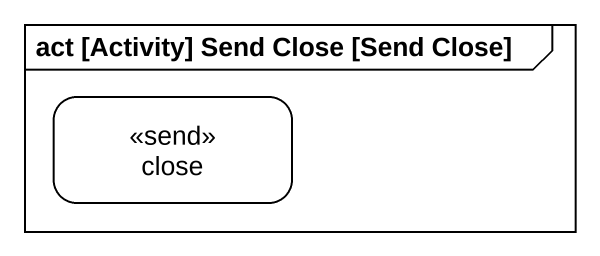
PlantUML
@startuml
mainframe act [Activity] Send Close [Send Close]
hide empty description
state close <<send>>
@enduml
